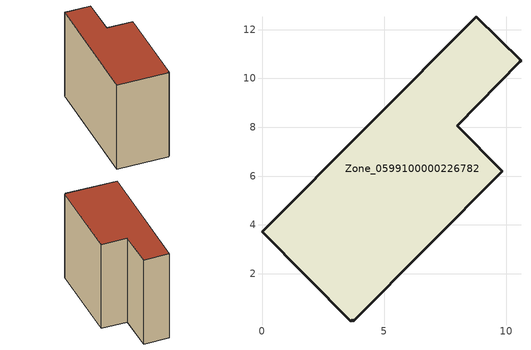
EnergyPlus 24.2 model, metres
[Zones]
Zone_0599100000226782
 floor ground (C_G): 3.64,0.06 0,3.71 8.78,12.53 10.61,10.73 10.55,10.67 7.99,8.05 9.83,6.2 3.75,0.04 3.69,0.11 z0
 wall outside (C_F): 8.78,12.53 0,3.71 3.64,0.06 3.69,0.11 3.75,0.04 9.83,6.2 7.99,8.05 10.55,10.67 10.61,10.73 8.78,12.53 z0:9.47
 roof outside (C_R): 0,3.71 3.64,0.06 3.69,0.11 3.75,0.04 9.83,6.2 7.99,8.05 10.55,10.67 10.61,10.73 8.78,12.53 z9.47
[BUILDING]
Pand.0599100000226782: North Axis=0; Terrain=City; Loads Convergence Tolerance Value=0.04; Temperature Convergence Tolerance Value=0.4; Solar Distribution=FullExterior; Maximum Number of Warmup Days=25; Minimum Number of Warmup Days=1
[Site:Location]
Rotterdam.The.Hague.AP_ZH_NLD Design_Conditions: Latitude=51.96; Longitude=4.45; Time Zone=1; Elevation=-4.5
[SITE:GROUNDTEMPERATURE:BUILDINGSURFACE]
18, 18, 18, 18, 18, 18, 18, 18, 18, 18, 18, 18
[MATERIAL] Thermal Absorptance=0.9; Solar Absorptance=0.7; Visible Absorptance=0.7
Name | Roughness | Thickness | Conductivity | Density | Specific Heat
G.TI.1946 | MediumSmooth | 0.15 | 1 | 540 | 1210
F.TI.1946 | Rough | 0.3 | 0.857143 | 1920 | 840
R.TI.1946 | MediumRough | 0.2 | 0.1 | 1500 | 1000
[CONSTRUCTION]
C_G: G.TI.1946
C_F: F.TI.1946
C_R: R.TI.1946
[ZONE]
Zone_0599100000226782: Type=1; Multiplier=1; Ceiling Height=Autocalculate; Volume=Autocalculate; Floor Area=autocalculate; Part of Total Floor Area=Yes
[ZONEINFILTRATION:DESIGNFLOWRATE]
Infil_Zone_0599100000226782: Zone or ZoneList or Space or SpaceList=Zone_0599100000226782; Schedule=AlwaysOn; Design Flow Rate Calculation Method=Flow/Area; Flow Rate per Floor Area=0.003; Constant Term Coefficient=1; Temperature Term Coefficient=0; Velocity Term Coefficient=0; Velocity Squared Term Coefficient=0
[HVACTEMPLATE:ZONE:IDEALLOADSAIRSYSTEM]
Zone_0599100000226782: Maximum Heating Supply Air Temperature=50; Minimum Cooling Supply Air Temperature=13; Maximum Heating Supply Air Humidity Ratio=0.0156; Minimum Cooling Supply Air Humidity Ratio=0.0077; Heating Limit=NoLimit; Cooling Limit=NoLimit; Dehumidification Control Type=ConstantSensibleHeatRatio; Cooling Sensible Heat Ratio=0.7; Dehumidification Setpoint=60; Humidification Control Type=None; Humidification Setpoint=30; Outdoor Air Method=None; Outdoor Air Flow Rate per Person=0.00944; Outdoor Air Flow Rate per Zone Floor Area=0; Outdoor Air Flow Rate per Zone=0; Demand Controlled Ventilation Type=None; Outdoor Air Economizer Type=NoEconomizer; Heat Recovery Type=None; Sensible Heat Recovery Effectiveness=0.7; Latent Heat Recovery Effectiveness=0.65
[ZONECONTROL:THERMOSTAT]
ThermostatControl_Zone_0599100000226782: Zone or ZoneList=Zone_0599100000226782; Control Type Schedule=DualSetpointControlType; Control 1=Thermostat_Zone_0599100000226782; Temperature Difference Between Cutout And Setpoint=0
[THERMOSTATSETPOINT:DUALSETPOINT]
Thermostat_Zone_0599100000226782: Heating Setpoint Temperature Schedule=HeatingSetpoint_Zone_0599100000226782; Cooling Setpoint Temperature Schedule=CoolingSetpoint_Zone_0599100000226782
[SCHEDULE:COMPACT]
HeatingSetpoint_Zone_0599100000226782: Through: 12/31, For: AllDays, Until: 24:00, 21
CoolingSetpoint_Zone_0599100000226782: Through: 12/31, For: AllDays, Until: 24:00, 24
DualSetpointControlType: Through: 12/31, For: AllDays, Until: 24:00, 4
AlwaysOn: Through: 12/31, For: AllDays, Until: 24:00, 1
